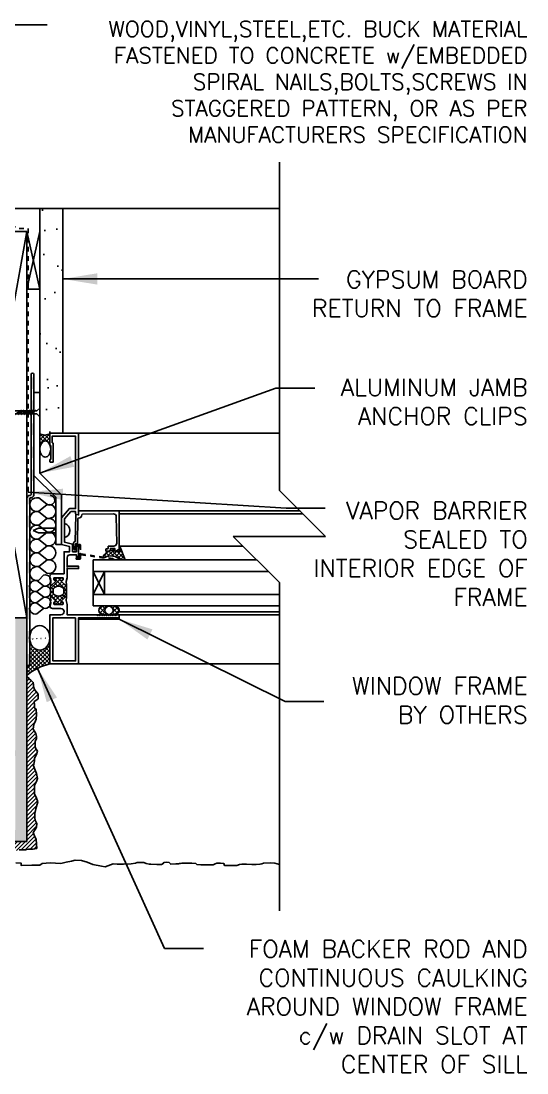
# Model space of a CAD drawing. Header units: inches. Extents: x 2881.8 to 2915.3, y 449.8 to 491.6.
# Drawn here: x 2902.64 to 2913.62, y 468.81 to 491.61 of the extents above; entities that cross this region are included whole.
import ezdxf

# ---------------------------------------------------------------- set-up
doc = ezdxf.new("R2010")
doc.units = ezdxf.units.IN
doc.header["$LTSCALE"] = 0.5
doc.header["$MEASUREMENT"] = 0
doc.linetypes.add('DASHED2', pattern=[0.375, 0.25, -0.125])
doc.linetypes.add('HIDDEN2', pattern=[0.1875, 0.125, -0.0625])
for name, color, linetype in [('HATCH', 12, 'CONTINUOUS'), ('LINE18', 9, 'CONTINUOUS'), ('line25', 2, 'CONTINUOUS'), ('LINE9', 9, 'CONTINUOUS'), ('TEXT', 4, 'CONTINUOUS')]:
    doc.layers.add(name, color=color, linetype=linetype)
doc.styles.add('DIM', font='romans.shx', dxfattribs={"width": 0.7})
doc.styles.get("Standard").update_dxf_attribs({"font": 'romans.shx'})
doc.dimstyles.new('ext_12', dxfattribs={"dimscale": 12, "dimtxt": 0.09375, "dimasz": 0.09375, "dimexe": 0.09375, "dimexo": 0.0625, "dimgap": 0.0625, "dimtad": 1, "dimdec": 1, "dimzin": 3, "dimdsep": 46, "dimlunit": 4, "dimtxsty": 'DIM', "dimcen": 0.09, "dimdle": 0.09375, "dimclrt": 4, "dimadec": 0, "dimazin": 0, "dimtfac": 1, "dimtdec": 1, "dimtmove": 2, "dimatfit": 3, "dimfxl": 0, "dimfrac": 2, "dimtolj": 1, "dimtzin": 0, "dimarcsym": 0})

msp = doc.modelspace()

# ---------------------------------------------------------------- hatches: boundary and pattern name
at = {"layer": 'HATCH'}
h = msp.add_hatch(dxfattribs=at)
h.set_pattern_fill('AR-SAND', color=256, scale=0.5)
h.set_pattern_definition([(37.50000000000001, (0, 0), (-0.03149667905480408, 0.9634118845065793), [0, -0.76, 0, -0.85, 0, -0.8125]), (7.499999999999999, (0, 0), (0.8848883526338636, 1.41107303261487), [0, -0.41, 0, -0.685, 0, -0.2625]), (327.5, (-0.615, 0), (1.557070930875748, 0.002829526768482471), [0, -0.25, 0, -0.9, 0, -1.175]), (317.5, (-0.615, 0), (1.503063302286147, 0.4388377824671247), [0, -0.125, 0, -0.59, 0, -0.675])])
h.paths.add_polyline_path([(2903.54934461019, 487.5533508715034), (2903.049344610186, 487.5533508715033), (2903.049344610193, 487.0533508715084), (2903.04934461024, 483.5637676779206), (2903.04934461024, 482.6783172211835, 0.3751925594085754), (2903.267946464553, 482.6783172211834), (2903.54934461019, 482.6783172211834)])
h.paths.add_polyline_path([(2890.393050655595, 487.5533508715013), (2890.393050655595, 487.0533508715065), (2903.049344610193, 487.0533508715084), (2903.049344610186, 487.5533508715034)])
h = msp.add_hatch(dxfattribs=at)
h.set_pattern_fill('AR-CONC', color=256, scale=0.5)
h.set_pattern_definition([(49.99999999999999, (216.4503216859275, -23.50714339594271), (3.586300913003767, -0.3137606749129755), [0.375, -4.125]), (355, (216.4503216859275, -23.50714339594271), (-0.693756668065, 3.760960668500059), [0.3, -3.3]), (100.45144446, (216.7491800909274, -23.53329011594269), (2.89254423363556, 3.447199954843147), [0.3187009599999997, -3.505710559999998]), (46.18420000000001, (216.4503216859275, -22.50714339594271), (5.336206653357862, -0.8275964039653827), [0.5625, -6.1875]), (96.63563549, (216.8950054109273, -22.57610993094272), (4.673309728371142, 4.870593003872752), [0.47805171, -5.258568799999999]), (351.1841639899999, (216.4503216859275, -22.50714339594271), (4.673309725273866, 4.870593001349951), [0.45, -4.950000005]), (21, (216.9503216859275, -22.75714339594271), (2.984535260592308, -2.013094453326694), [0.375, -4.125]), (326.0000000000001, (216.9503216859275, -22.75714339594271), (1.216576659607909, 3.625750225234265), [0.3, -3.3]), (71.45144474, (217.1990329559276, -22.92490126594271), (4.201111883649856, 1.612655764031769), [0.31870095, -3.50571056]), (37.50000000000001, (216.4503216859275, -23.50714339594271), (0.06079927658645334, 1.664469269156557), [0, -3.26, 0, -3.35, 0, -3.3125]), (7.499999999999999, (216.4503216859275, -23.50714339594271), (1.315347687210743, 1.972058559411801), [0, -1.91, 0, -3.185, 0, -1.2625]), (327.5, (215.3353216859277, -23.50714339594271), (2.669112180862045, -0.1127743586718988), [0, -1.25, 0, -3.9, 0, -5.175]), (317.5, (214.8353216859277, -23.50714339594271), (2.915930846711931, 0.5005249116615886), [0, -1.625, 0, -2.59, 0, -3.675])])
h.paths.add_polyline_path([(2891.143049125593, 484.6784536995219), (2898.393050655593, 484.6784536995219), (2898.393050655593, 484.6160032619131), (2898.518050415593, 484.6160032589954), (2898.518050415593, 484.3972036995131), (2898.470550520592, 484.3972036995131), (2898.424550612593, 484.3494537950131), (2898.470550520592, 484.3034538870131), (2898.518050415593, 484.3034538870131), (2898.540062948924, 484.1699286423724), (2898.627424899971, 484.0658052360714), (2898.627573836929, 478.7910680096721), (2898.549810138484, 478.7062153746936), (2898.518050415593, 478.553318109687), (2898.470550520592, 478.553318109687), (2898.424550612593, 478.505568205187), (2898.470550520592, 478.459568297187), (2898.518050415593, 478.459568297187), (2898.518050415593, 478.2407687377047), (2898.393050684825, 478.240768734787), (2898.393050655593, 478.1783508715046), (2891.143049125593, 478.1783508715046), (2891.143049125593, 478.2407687321563), (2891.018049375593, 478.240768734787), (2891.018049375593, 478.459568297187), (2891.064796027351, 478.459568297187), (2891.111542679109, 478.5047943647745), (2891.078453576792, 478.5514710113532), (2891.018049375593, 478.5533181096797), (2890.996036845197, 478.6868433514708), (2890.908674899971, 478.790966758883), (2890.908674899971, 484.0658052378171), (2890.959567815894, 484.1118159544119), (2890.996036845196, 484.1699286452258), (2891.01528897485, 484.2354556394235), (2891.018049375593, 484.3034538870131), (2891.066322977495, 484.3034603940829), (2891.098076125539, 484.3169269500672), (2891.111542443553, 484.3486660787428), (2891.099247984102, 484.3825149543239), (2891.066325348589, 484.3971971524956), (2891.018049375593, 484.3972036995131), (2891.018049375593, 484.6160032619131), (2891.143049125593, 484.6160032645438)])
h.paths.add_polyline_path([(2899.143049125592, 484.6784536995219), (2901.268094610211, 484.6783508715046), (2901.268094610211, 478.6783508715037), (2902.768094610211, 478.6783512381988), (2902.768094610212, 478.1783508715046), (2901.268094610212, 478.1783508715046), (2899.143049125592, 478.1783508715046), (2899.143049114823, 478.240768734787), (2899.018049375592, 478.240768734787), (2899.018049375592, 478.459568297187), (2899.066320250921, 478.4595747584717), (2899.098347573985, 478.473315089286), (2899.111549188593, 478.505568205187), (2899.098965271985, 478.5389309017368), (2899.066316677045, 478.5533117081711), (2899.018049375592, 478.553318109687), (2899.015288974849, 478.6213163572765), (2898.996036845195, 478.6868433514744), (2898.959567815894, 478.744956042288), (2898.908674899971, 478.7909667588831), (2898.908674899971, 484.065805237817), (2898.959567815894, 484.1118159544121), (2898.996036845195, 484.1699286452257), (2899.015288974849, 484.2354556394236), (2899.018049375592, 484.3034538870131), (2899.066320185165, 484.3034603471955), (2899.111549188593, 484.3503287932631), (2899.066322519423, 484.3971972001465), (2899.018049375592, 484.3972036995131), (2899.018049375592, 484.6160032619131), (2899.143049125592, 484.6160032645438)])
h.paths.add_polyline_path([(2890.627497502569, 481.4945185137154), (2889.393050655594, 481.4945185137154), (2890.393050655594, 480.4945185137153), (2890.393050684825, 478.240768734787), (2890.518050415593, 478.2407687377047), (2890.518050415593, 478.459568297187), (2890.470550520592, 478.459568297187), (2890.424550612593, 478.505568205187), (2890.470550520592, 478.553318109687), (2890.518050415593, 478.553318109687), (2890.549810138484, 478.7062153746936), (2890.627573836929, 478.7910680096721)])
h.paths.add_polyline_path([(2890.393050655593, 484.6160032619131), (2890.393050655595, 482.4945185137147), (2890.627475885875, 482.2600932834345), (2890.627424899971, 484.0658052360714), (2890.540062948924, 484.1699286423724), (2890.518050415593, 484.3034538870131), (2890.470550520592, 484.3034538870131), (2890.424550612593, 484.3494537950131), (2890.470550520592, 484.3972036995131), (2890.518050415593, 484.3972036995131), (2890.518050415593, 484.6160032589954)])
h = msp.add_hatch(color=7, dxfattribs=at)
h.dxf.hatch_style = 1
h.paths.add_polyline_path([(2902.830594610212, 477.8900433996824), (2902.768094610212, 477.8900433996824), (2902.768094610212, 477.6726264899789), (2902.768094610212, 477.670014850866, 1), (2902.830594610212, 477.6726264899681)])
h.paths.add_polyline_path([(2902.830594610212, 478.3900433996824), (2902.768094610212, 478.3900433996824), (2902.768094610212, 478.1400433996824), (2902.830594610212, 478.1400433996824)])
h.paths.add_polyline_path([(2902.830594610212, 478.8900433996824), (2902.768094610212, 478.8900433996824), (2902.768094610212, 478.6400433996824), (2902.830594610212, 478.6400433996824)])
h.paths.add_polyline_path([(2902.830594610212, 479.3900433996824), (2902.768094610212, 479.3900433996824), (2902.768094610212, 479.1400433996824), (2902.830594610212, 479.1400433996824)])
h.paths.add_polyline_path([(2902.830594610211, 479.8900433996824), (2902.768094610211, 479.8900433996824), (2902.768094610211, 479.6400433996824), (2902.830594610211, 479.6400433996824)])
h.paths.add_polyline_path([(2902.830594610211, 480.3900433996824), (2902.768094610211, 480.3900433996824), (2902.768094610211, 480.1400433996824), (2902.830594610211, 480.1400433996824)])
h.paths.add_polyline_path([(2902.830594610211, 480.8900433996824), (2902.768094610211, 480.8900433996824), (2902.768094610211, 480.6400433996824), (2902.830594610211, 480.6400433996824)])
h.paths.add_polyline_path([(2902.830594610211, 481.2588543329657, -0.4142135623756731), (2902.846219610211, 481.2744793329658, 0.4142135623746366), (2902.924344610212, 481.3526043329658), (2902.924344610212, 481.3900433996824), (2902.861844610212, 481.3900433996824), (2902.861844610212, 481.3526043329658, -0.4142135623755346), (2902.846219610212, 481.3369793329657, 0.4142135623745082), (2902.768094610211, 481.2588543329657), (2902.768094610211, 481.1400433996824), (2902.830594610211, 481.1400433996824)])
h.paths.add_polyline_path([(2902.92434461024, 481.8900433996824), (2902.861844610212, 481.8900433996824), (2902.861844610212, 481.6400433996824), (2902.92434461024, 481.6400433996824)])
h.paths.add_polyline_path([(2902.92434461024, 482.3900433996824), (2902.861844610212, 482.3900433996824), (2902.861844610212, 482.1400433996824), (2902.92434461024, 482.1400433996824)])
h.paths.add_polyline_path([(2902.92434461024, 482.8900433996824), (2902.861844610212, 482.8900433996824), (2902.861844610212, 482.6400433996824), (2902.92434461024, 482.6400433996824)])
h.paths.add_polyline_path([(2902.92434461024, 483.3900433996824), (2902.861844610212, 483.3900433996824), (2902.861844610212, 483.1400433996824), (2902.92434461024, 483.1400433996824)])
h.paths.add_polyline_path([(2902.924344610239, 483.8900433996824), (2902.861844610212, 483.8900433996824), (2902.861844610212, 483.6400433996824), (2902.924344610236, 483.6400433996824)])
h = msp.add_hatch(dxfattribs=at)
h.set_pattern_fill('ANSI37', color=256, scale=0.5, angle=90, style=0)
h.set_pattern_definition([(135, (0, 0), (-0.04419417382415922, -0.04419417382415922), []), (225, (0, 0), (0.04419417382415922, -0.04419417382415922), [])])
edge = h.paths.add_edge_path()
edge.add_arc((2903.158645537397, 482.8034725483298), 0.1661642217521128, 228.8685655293802, 311.1314344708668, ccw=False)
edge.add_line((2903.04934461024, 482.6783172211835), (2903.04934461024, 482.3345558320691))
edge.add_ellipse((2903.168040712604, 482.3345558320691), major_axis=(1.074093224865463e-17, 0.1754127354292336), ratio=0.6766675297186084, start_angle=-777.319396090199, end_angle=-629.9999999999999, ccw=False)
edge.add_line((2903.267946464554, 482.4292708886968), (2903.267946464554, 482.6783172211841))
edge = h.paths.add_edge_path()
edge.add_ellipse((2903.048601500595, 478.2418104637583), major_axis=(1.630721233958011e-17, 0.2663169879010638), ratio=0.8241799043534446, start_angle=816.671353963004, end_angle=989.9999999999754, ccw=False)
edge.add_line((2902.830594610212, 478.2108713089112), (2902.830594610212, 477.6726264899681))
edge.add_arc((2902.799344610212, 477.6713206704162), 0.03127727073610823, -177.60721764996947, 2.3927823500304726, ccw=False)
edge.add_line((2902.768094610212, 477.6700148508642), (2902.768094610212, 477.4226264899788))
edge.add_arc((2903.529417280574, 476.5505868226774), 1.15761193400676, 103.04656695159878, 131.1221540485096, ccw=False)
edge.add_line((2903.268094610211, 477.6783172211811), (2903.268094610212, 478.2418104637671))
h = msp.add_hatch(dxfattribs=at)
h.set_pattern_fill('ANSI37', color=256, scale=0.5, angle=90, style=0)
h.set_pattern_definition([(135, (3424.885549045918, -2241.709685688132), (-0.04419417382415922, -0.04419417382415922), []), (225, (3424.885549045918, -2241.709685688132), (0.04419417382415922, -0.04419417382415922), [])])
h.paths.add_polyline_path([(2904.42698136138, 478.9333870148333), (2904.673911567727, 478.9333870148333, -0.973119193628529), (2904.679087519994, 478.7434582766221), (2904.427034534167, 478.7433172360564, -1.000279793165599)])
h.paths.add_polyline_path([(2904.550446464554, 478.7508172211813, 1), (2904.550446464554, 478.9258870148336, 1)], flags=16)
h.paths.add_polyline_path([(2904.768413878701, 480.1042166854866), (2904.768413878701, 480.2291105547236, -0.3927408574796724), (2904.794135628645, 480.2096460038281), (2904.905113407393, 479.9333870148333), (2904.80054348274, 479.9333870148333, 0.3145636000813645), (2904.457265149931, 479.9872597667371), (2904.430752921129, 479.9912952582575), (2904.430752921129, 480.0177644654094, -0.1494430697769666), (2904.549816794617, 480.1202497799039), (2904.550413878701, 480.1202497799039, 0.1929134893777459), (2904.571131256638, 480.1285520783793, -0.08922647140676533), (2904.66518425049, 480.142850634137), (2904.668513443123, 480.1239698444845, 0.31529878887884), (2904.671109153764, 480.1213741338436)])
h.paths.add_polyline_path([(2903.389557729564, 479.4664747860923, 0.7725978076390988), (2903.374877408974, 479.4915176205098, -0.343148791993915), (2903.363501342355, 479.4961417756425), (2903.354166406982, 479.5123103579934, -0.1316524975867668), (2903.353094610212, 479.5163103579937), (2903.353094610212, 479.5351667644543, -0.414213562373095), (2903.361094610213, 479.5431667644542), (2903.550094610212, 479.5431667644542, -0.414213562373095), (2903.558094610213, 479.5351667644543), (2903.558094610213, 479.5163103579937, -0.1316524975867363), (2903.557022813443, 479.5123103579934), (2903.54768787807, 479.4961417756425, -0.3431487919940244), (2903.536311811451, 479.4915176205098, 0.7725978076389638), (2903.521631490861, 479.4664747860923), (2903.629034227013, 479.3590720499404), (2903.629034227013, 479.1525623924247), (2903.521631490861, 479.0451596562723, 0.7725978076393586), (2903.536311811451, 479.0201168218553, -0.3431487919941011), (2903.54768787807, 479.0154926667222), (2903.557022813443, 478.9993240843713, -0.1316524975865104), (2903.558094610213, 478.9953240843714), (2903.558094610213, 478.9764676779108, -0.414213562373095), (2903.550094610212, 478.968467677911), (2903.361094610213, 478.968467677911, -0.414213562373095), (2903.353094610212, 478.9764676779108), (2903.353094610212, 478.9953240843714, -0.1316524975865104), (2903.354166406982, 478.9993240843713), (2903.363501342355, 479.0154926667222, -0.343148791994153), (2903.374877408974, 479.0201168218553, 0.7725978076392856), (2903.389557729564, 479.0451596562723), (2903.282154993411, 479.1525623924247), (2903.282154993411, 479.3590720499404)])
h.paths.add_polyline_path([(2903.570594610213, 479.2834785323119), (2903.570594610213, 479.2283063663097, -0.3238484292968788), (2903.529356730419, 479.171315289417, -0.326501620107139), (2903.381832492164, 479.1713152896498, -0.3238484397582524), (2903.340594610213, 479.2283063672529), (2903.340594610213, 479.2834785323119, -0.3238484345287045), (2903.381832491085, 479.3404696095598, -0.3265016201076595), (2903.52935672934, 479.3404696095598, -0.3238484345260935)], flags=16)
h = msp.add_hatch(dxfattribs=at)
h.set_pattern_fill('AR-SAND', color=256, scale=0.05)
h.set_pattern_definition([(37.50000000000001, (216.4503216859275, -23.50714339594271), (-0.003149667905480408, 0.09634118845065794), [0, -0.07600000000000001, 0, -0.085, 0, -0.08125]), (7.499999999999999, (216.4503216859275, -23.50714339594271), (0.08848883526338636, 0.141107303261487), [0, -0.041, 0, -0.0685, 0, -0.02625]), (327.5, (216.3888216859277, -23.50714339594271), (0.1557070930875748, 0.0002829526768482471), [0, -0.025, 0, -0.09000000000000001, 0, -0.1175]), (317.5, (216.3888216859277, -23.50714339594271), (0.1503063302286147, 0.04388377824671247), [0, -0.0125, 0, -0.059, 0, -0.0675])])
h.paths.add_polyline_path([(2902.518094610212, 475.8033508715046), (2898.422365485621, 475.8033508715046), (2898.422365485621, 475.6783508715046), (2902.518094610212, 475.6783508715046)])
h.paths.add_polyline_path([(2902.76809461021, 473.8283455826671), (2902.518094610212, 473.8283455826671), (2902.518094610212, 478.6783512381988), (2902.768094610212, 478.6783512381987)])
h.paths.add_polyline_path([(2898.422365485621, 474.0783455826671), (2902.76809461021, 474.0783455826671), (2902.76809461021, 473.8283455826633), (2898.422365485621, 473.8283455826633)])
h.paths.add_polyline_path([(2898.172365485621, 475.5533508715047), (2898.422365485621, 475.5533508715047), (2898.422365485621, 473.8283455826667), (2898.172365485621, 473.8283455826667)])
h.paths.add_polyline_path([(2902.518094610211, 474.0783455826671), (2902.76809461021, 474.0783455826671), (2902.76809461021, 473.8283455826671), (2902.518094610211, 473.8283455826671)], flags=16)
h.paths.add_polyline_path([(2890.393050655591, 475.8033508715046), (2890.393050655591, 475.5533508715047), (2898.422365485621, 475.5533508715047), (2898.422365485621, 475.8033508715046)])
h = msp.add_hatch(dxfattribs=at)
h.set_pattern_fill('ANSI31', color=256, scale=0.5)
h.set_pattern_definition([(45, (0, 0), (-0.04419417382415922, 0.04419417382415922), [])])
h.paths.add_polyline_path([(2890.393050655591, 475.5533508715047), (2890.393050655591, 475.375982645109), (2890.461000736568, 475.3704749620767), (2890.493403775654, 475.3704749620767), (2890.561816707954, 475.3560791523028), (2890.608617839524, 475.3380696402812), (2890.756220280471, 475.3380696402812), (2890.788623319558, 475.3524654500535), (2890.882240244705, 475.3668760096326), (2891.055046678498, 475.3704749620767), (2891.188251026964, 475.3704749620767), (2891.278261097986, 475.3632770571904), (2891.447475339663, 475.4280729509749), (2891.526679510312, 475.4136771412026), (2891.713898698602, 475.377672866963), (2891.843510854947, 475.3308717353947), (2891.965909303053, 475.2912685087115), (2892.102720505643, 475.2840706038252), (2892.181924676298, 475.3092632709295), (2892.293531886042, 475.3308717353949), (2892.411385111465, 475.3562414001583), (2892.645405431317, 475.345444542828), (2892.818211865112, 475.3598403526022), (2892.868619850804, 475.3958446268418), (2893.041440946614, 475.3958446268418), (2893.271854412335, 475.399443579284), (2893.271854412335, 475.349043495272), (2893.383461622076, 475.3418455903858), (2893.505874732186, 475.3418455903858), (2893.581472048719, 475.3742361623764), (2893.660676219373, 475.3850477695115), (2893.797487421964, 475.3850477695115), (2893.858686646014, 475.3670382574884), (2893.930691770431, 475.3742361623769), (2894.110711912475, 475.3886467219538), (2894.229518168458, 475.349043495272), (2894.355523470683, 475.349043495272), (2894.488742481158, 475.3634393050463), (2894.546349513091, 475.403042531728), (2894.68448029646, 475.3957708778152), (2894.842888637771, 475.3813750680411), (2894.900495669706, 475.3381728889171), (2895.040899064411, 475.3021686146778), (2895.21011330609, 475.3129654720081), (2895.30012337711, 475.3381728889171), (2895.386526594006, 475.3525686986898), (2895.501740657877, 475.3561676511338), (2895.580944828533, 475.3561676511337), (2895.663741191304, 475.3741771631548), (2895.706950130757, 475.3921719253715), (2895.8185573405, 475.3885729729294), (2895.930164550244, 475.3561676511338), (2896.041771759988, 475.3489697462477), (2896.116049495741, 475.3309307346145), (2896.188054620156, 475.3849297710705), (2896.274457837053, 475.3921424257616), (2896.404069993403, 475.3741329137401), (2896.4904732103, 475.3417275919448), (2896.602095082052, 475.3309307346145), (2896.706503245556, 475.3777318661847), (2896.767702469605, 475.3957413782056), (2896.904513672196, 475.3921424257616), (2896.990916889092, 475.3741329137403), (2897.03051897442, 475.3237328297284), (2897.131320283798, 475.3237328297284), (2897.206932262338, 475.3309307346145), (2897.365340603651, 475.3165349248403), (2897.433753535951, 475.3561381515239), (2897.595754069379, 475.3561381515239), (2897.653361101314, 475.3885287235127), (2897.865784282445, 475.4029392830918), (2897.916177606128, 475.3885287235128), (2898.009794531275, 475.3849297710705), (2898.009794531275, 475.3165349248404), (2897.977391492187, 475.3057233177053), (2897.962993399707, 475.2913275079331), (2897.970192445949, 475.240927423923), (2897.980983684301, 475.186913637665), (2898.016993577515, 475.0897124220785), (2898.034998524121, 475.0717176598622), (2897.995396438792, 474.9745016944764), (2897.970192445947, 474.9348984677935), (2897.948580645217, 474.8520930619866), (2897.955779691457, 474.787282418395), (2897.942451925605, 474.6491504936736), (2897.942451925605, 474.5987504096681), (2897.949650971846, 474.5303408136336), (2897.960442210202, 474.4619312175944), (2897.99284524929, 474.4367238006867), (2898.003651149656, 474.3935216215625), (2898.010850195896, 474.3395225851049), (2897.99284524929, 474.2927214535363), (2897.971248110568, 474.2639150841839), (2897.967655918452, 474.2243118575009), (2897.98564620305, 474.1775107259331), (2897.974854964692, 474.1019032250135), (2897.949650971846, 474.0262957240919), (2897.942451925605, 473.9686977351917), (2897.964049064328, 473.8786796746953), (2897.98564620305, 473.8642838649205), (2897.974854964693, 473.7922753164429), (2897.928053833125, 473.7310783751013), (2897.942451925605, 473.6626687790659), (2897.974854964693, 473.6590698266239), (2898.057651327465, 473.669866683954), (2898.129656451881, 473.6302634572723), (2898.219666522903, 473.6230655523843), (2898.295278501444, 473.6518719217377), (2898.392487618704, 473.6554708741797), (2898.417676949543, 473.6554708741797), (2898.52569196717, 473.6014718377239), (2898.604896137827, 473.6302634572723), (2898.712896493444, 473.6482729692936), (2898.918120628335, 473.6266645048281), (2898.946916813298, 473.5906602305888), (2899.033320030194, 473.5906602305888), (2899.123330101216, 473.605070790168), (2899.184543987275, 473.6302634572723), (2899.216947026362, 473.6338624097144), (2899.303350243259, 473.6374613621585), (2899.378947559792, 473.6302634572721), (2899.564905815331, 473.6048495430906), (2899.644109985987, 473.6444527697743), (2899.777328996461, 473.6516506746603), (2899.824130128031, 473.615646400421), (2900.011349316314, 473.6228443053088), (2900.209359742955, 473.6516506746605), (2900.263359920765, 473.6516506746603), (2900.37137493839, 473.6192453528652), (2900.490181194375, 473.5976516382044), (2900.652196389793, 473.6120474479767), (2900.738599606711, 473.6192453528651), (2900.864604908934, 473.6408538173302), (2901.008615157767, 473.6444527697741), (2901.109416467144, 473.6120474479787), (2901.257033570099, 473.6084484955347), (2901.415441911412, 473.63005696), (2901.491053889952, 473.6624475319906), (2901.617059192178, 473.6696601866817), (2901.707069263197, 473.6552496271045), (2901.825875519183, 473.6552496271044), (2901.883482551115, 473.6372548648862), (2902.023885945823, 473.6444527697743), (2902.142692201806, 473.6876549488981), (2902.19977140143, 473.6479189739705), (2902.354572888617, 473.6083157472888), (2902.52739398442, 473.62632525931), (2902.602991300952, 473.6479189739703), (2902.743409357665, 473.6443200215282), (2902.76809461021, 473.6568153595371), (2902.80302699405, 473.6623295335495), (2902.903828303429, 473.6587305811055), (2902.983047136094, 473.6767253433238), (2902.972241235729, 473.8675435718458), (2902.932639150402, 473.9467500252114), (2902.907435157553, 474.0187585736892), (2902.947037242885, 474.0907671221731), (2902.979440281969, 474.1411672061791), (2902.986639328209, 474.2167747070988), (2902.950644097007, 474.2923822080183), (2902.943430388757, 474.3427822920291), (2902.939838196642, 474.4363845551697), (2902.95423628912, 474.4975962463119), (2902.961435335363, 474.5371994730016), (2903.004570964772, 474.6900369534002), (2902.975774779813, 474.7692434067594), (2902.936158032472, 474.8628456699008), (2902.932565840357, 474.9744574450662), (2902.936158032473, 475.0500649459813), (2902.979366971927, 475.1256724469021), (2902.997371918531, 475.1904683406873), (2902.979366971927, 475.2984811634048), (2902.950570786965, 475.3704897118824), (2902.914560893752, 475.4676909274611), (2902.936158032472, 475.5757037501776), (2902.936158032472, 475.6369154413249), (2902.979366971926, 475.7161218946909), (2902.997371918532, 475.7881156933624), (2902.957769833205, 475.8529263369516), (2902.950570786964, 475.9069253734064), (2902.950570786964, 475.9933444814653), (2902.975774779809, 476.0617393276934), (2902.979366971926, 476.1049415068187), (2902.964968879444, 476.1697521504094), (2902.943371740717, 476.2057564246475), (2902.903769655394, 476.2633544135478), (2902.91832902997, 476.3620011100272), (2902.943533022818, 476.4088022415944), (2902.968737015663, 476.4808107900714), (2902.979542916028, 476.581610958096), (2902.97232920778, 476.6932227332574), (2902.936333976576, 476.7220291026096), (2902.932727122452, 476.7796270915089), (2902.929134930336, 476.8588335448723), (2902.965130161539, 476.8804420093381), (2903.011945955117, 476.9236441884618), (2903.015538147233, 477.0244443564866), (2902.965130161509, 477.085656047649), (2902.936333976575, 477.1216603218722), (2902.91112998373, 477.1900551681023), (2902.91112998373, 477.2296583947839), (2902.907537791614, 477.2764595263515), (2902.875134752527, 477.3016669432607), (2902.853522951796, 477.3232754077264), (2902.828318958948, 477.348468074829), (2902.795915919863, 477.3808733966239), (2902.776151532219, 477.4054170723035), (2902.772632650146, 477.4118627371332), (2902.768094610211, 477.4226264899793), (2902.76809461021, 473.8283455826633), (2898.172365485621, 473.8283455826668), (2898.172365485621, 475.5533508715047)])
h.paths.add_polyline_path([(2881.825620143795, 475.3741476635452), (2881.824715646435, 475.3741476635453), (2881.818421097553, 475.3705487111005)])

# ---------------------------------------------------------------- linework, layer by layer
for p, q in [((2908.246104837458, 487.5533508716669), (2903.54934461019, 487.5533508715034)), ((2901.268094610211, 478.6783508715037), (2902.768094610212, 487.0533508715046)), ((2901.268094610212, 487.0533508715046), (2902.768094610211, 478.6783512381988)), ((2903.04934461019, 485.8033508715084), (2902.768094610212, 487.0533508715084)), ((2903.04934461019, 487.0533508715084), (2902.768094610212, 485.8033508715084)), ((2908.246104837458, 482.6783172211833), (2903.892946464557, 482.6783172211834)), ((2904.768413878701, 480.9923128458611), (2908.693402502237, 480.9923128458611)), ((2903.025976832369, 480.0788972881343), (2903.205706237575, 479.9415062263575)), ((2903.205706237574, 479.9415062263575), (2903.025976832369, 480.0788972881343)), ((2904.768413878701, 480.2292305420172), (2907.456484806081, 480.2292305420171)), ((2903.025976832369, 479.7917632126615), (2903.205621064971, 479.9296839171513)), ((2903.205621064971, 479.6425498416792), (2903.025891659764, 479.7799409034559)), ((2903.025891659764, 479.4928068279831), (2903.131909552193, 479.6043598160489)), ((2903.131909552193, 479.370955394282), (2902.985811817789, 479.4826373020364)), ((2903.282154993411, 479.383214185564), (2903.282154993411, 479.1284202568007)), ((2903.629034227013, 479.383214185564), (2903.629034227013, 479.1284202568007)), ((2903.13184031742, 479.127940900149), (2902.985742583016, 479.2396228079028)), ((2902.985811817789, 479.2492328802696), (2903.13184031742, 479.361345321916)), ((2903.131771082647, 478.8849264060161), (2902.985673348243, 478.9966083137698)), ((2902.985742583016, 479.0062183861365), (2903.131771082647, 479.118330827783)), ((2902.985673348243, 478.7632038920036), (2903.131701847874, 478.87531633365)), ((2908.246104837458, 478.7433172211815), (2903.892946464557, 478.7433172211811)), ((2908.246104837457, 478.8083172211813), (2904.764075510562, 478.8083172211812))]:
    msp.add_line(p, q, dxfattribs=at)
at = {"layer": 'HATCH', "color": 4, "linetype": 'DASHED2', "ltscale": 0.5}
for p, q in [((2892.004809657398, 487.1158508714996), (2902.799344610212, 487.1158508714996)), ((2902.799344610212, 487.1158508714996), (2902.799344610212, 481.3990020970634))]:
    msp.add_line(p, q, dxfattribs=at)
at = {"layer": 'HATCH'}
msp.add_lwpolyline([(2903.026317522786, 480.9875887513757, -1.331509838655778), (2903.026317522786, 481.2747228268485), (2903.206046927992, 481.1373317650718, 1.25386884222624), (2903.283091391278, 481.331477221474, -1.253868842176588), (2903.206046927991, 481.1373317650718), (2903.026317522786, 481.2747228268485, 1.331509838655574), (2903.026317522786, 480.9875887513757), (2903.205961755388, 481.1255094558655, -1.331509838655574), (2903.205961755388, 480.8383753803934), (2903.026232350181, 480.9757664421701, 1.331509838655574), (2903.026232350181, 480.6886323666973), (2903.205876582783, 480.8265530711872, -1.331509838655574), (2903.205876582783, 480.5394189957143), (2903.026147177577, 480.6768100574918, 1.331509838655574), (2903.026147177577, 480.3896759820189), (2903.205791410179, 480.5275966865088, -1.331509838655574), (2903.205791410179, 480.2404626110359), (2903.026062004973, 480.3778536728126, 1.331509838655574), (2903.026062004973, 480.0907195973405), (2903.205706237574, 480.2286403018304, -1.331509838655574), (2903.205706237574, 479.9415062263575)], format="xyb", dxfattribs=at)
at = {"layer": 'HATCH', "flags": 128}
for points in [[(2904.768084780626, 480.9282959237465), (2908.757419424352, 480.9282959237465)], [(2903.893094610214, 477.6783172211811), (2908.246104837458, 477.6783172211811)]]:
    msp.add_lwpolyline(points, dxfattribs=at)
at = {"layer": 'HATCH'}
for points in [[(2904.768413878701, 480.1042166854866), (2904.768413878701, 480.2292305420172), (2904.770795684899, 480.2292305420172, -0.3639702342662027), (2904.794135628645, 480.2096460038281), (2904.905113407393, 479.9333870148333), (2904.80054348274, 479.9333870148333, 0.3145636000813645), (2904.457265149931, 479.9872597667371), (2904.430752921129, 479.9912952582575), (2904.430752921129, 480.0177644654094, -0.2645518979873512), (2904.66518425049, 480.142850634137), (2904.668513443123, 480.1239698444845, 0.315298788878984), (2904.671109153764, 480.1213741338436)], [(2903.539521939702, 479.3360447725102, -0.2734560415951634), (2903.570594610213, 479.2834785323119), (2903.570594610213, 479.2283063663097, -0.2734560397667185), (2903.53952194006, 479.1757401263083), (2903.515859881221, 479.1627188377227, -0.2569805071132461), (2903.39532934168, 479.1627188377227), (2903.37166728108, 479.1757401268576, -0.2734560434246889), (2903.340594610213, 479.2283063672529), (2903.340594610213, 479.2834785323119, -0.2734560415960702), (2903.371667280722, 479.3360447725102), (2903.395329340442, 479.3490660613705, -0.2569805071137504), (2903.515859879984, 479.34906606137)], [(2904.679087519994, 478.7434582766221), (2904.42698136138, 478.7433172211811, -1), (2904.42698136138, 478.9333870148333), (2904.673911567727, 478.9333870148333, -0.973119193628672)]]:
    msp.add_lwpolyline(points, format="xyb", close=True, dxfattribs=at)
msp.add_lwpolyline([(2908.246104837457, 473.3258701494529), (2908.148456207574, 473.3595434555556), (2908.044048044071, 473.3667413604418), (2907.903644649366, 473.3595434555556), (2907.867634756153, 473.3451476457814), (2907.824440478708, 473.3343360386463), (2907.745221646045, 473.3307370862041), (2907.64802719079, 473.3307370862041), (2907.536419981047, 473.3379349910903), (2907.432011817545, 473.3379349910903), (2907.377996977727, 473.3271381337601), (2907.323996799917, 473.3091433715437), (2907.255598529627, 473.3055444190997), (2907.16918065072, 473.3091433715437), (2907.079185241707, 473.3091433715437), (2907.053981248861, 473.3091433715437), (2907.039583156379, 473.3523455506694), (2906.967578031964, 473.3595434555556), (2906.891966053424, 473.3595434555556), (2906.852363968096, 473.3415486933392), (2906.812761882768, 473.3235391813179), (2906.755154850834, 473.3199402288739), (2906.697547818899, 473.3199402288739), (2906.625542694484, 473.3199402288739), (2906.539139477588, 473.3235391813179), (2906.456328452806, 473.3271381337601), (2906.432165462574, 473.3487465982254), (2906.349354437792, 473.3595582053605), (2906.277349313376, 473.3595582053605), (2906.201751996846, 473.3595582053605), (2906.133339064546, 473.3595582053605), (2906.100936025458, 473.3523455506694), (2906.079338886736, 473.3487465982254), (2906.057741748014, 473.3451476457814), (2906.000134716081, 473.3451476457814), (2905.888527506336, 473.334350788453), (2905.856124467248, 473.3703550626907), (2905.805716481555, 473.3775529675769), (2905.74091040338, 473.3739540151348), (2905.7265123109, 473.3487465982254), (2905.686910225572, 473.330751836009), (2905.58970110831, 473.327152883565), (2905.456496759844, 473.3379497408952), (2905.424093720757, 473.3379497408952), (2905.355680788457, 473.3523455506694), (2905.308879656887, 473.3703550626907), (2905.161277215941, 473.3703550626907), (2905.128874176854, 473.3559592529184), (2905.035257251707, 473.3415486933392), (2904.862450817914, 473.3379497408952), (2904.729246469448, 473.3379497408952), (2904.639236398426, 473.3451476457814), (2904.470022156748, 473.2803517519971), (2904.390817986093, 473.2947475617695), (2904.20359879781, 473.330751836009), (2904.07398664146, 473.3775529675769), (2903.951588193359, 473.4171561942605), (2903.814776990769, 473.4243540991467), (2903.735572820114, 473.3991614320423), (2903.623965610369, 473.3775529675769), (2903.506112384947, 473.3521833028137), (2903.272092065095, 473.3629801601439), (2903.0992856313, 473.3485843503697), (2903.048877645607, 473.3125800761301), (2902.876056549804, 473.3125800761301), (2902.645643084076, 473.3089811236879), (2902.645643084076, 473.3593812076999), (2902.534035874333, 473.3665791125861)], dxfattribs=at)
msp.add_circle((2904.550446464554, 478.8383521180074), 0.087534896825959, dxfattribs=at)
for centre, radius, start, end in [((2902.984307740215, 479.9353302503979), 0.1494918310990201, 73.81508573612221, 286.1849142638717), ((2902.984307740215, 479.9353302503979), 0.1494918310989655, 73.81508573612221, 286.1849142638717), ((2903.247290157125, 479.7861168794152), 0.1494918310986926, 253.8150857360858, 106.1849142639081), ((2902.98422256761, 479.6363738657195), 0.1494918310989655, 73.81508573612221, 286.1849142638717), ((2903.165781360489, 479.4876576051655), 0.1215183336881267, 253.8150857361336, 106.1849142638664), ((2902.951940009492, 479.365935091153), 0.1215183336881267, 73.8150857361336, 286.1849142638664), ((2903.165712125716, 479.2446431110325), 0.1215183336881267, 253.8150857361336, 106.1849142638664), ((2902.951870774721, 479.1229205970197), 0.1215183336877131, 73.81508573624038, 286.1849142637597), ((2902.951801539948, 478.8799061028867), 0.1215183336877131, 73.81508573624038, 286.1849142637597), ((2903.165642890943, 479.0016286168995), 0.1215183336881267, 253.8150857361336, 106.1849142638664)]:
    msp.add_arc(centre, radius, start, end, dxfattribs=at)
at = {"layer": 'LINE18'}
for p, q in [((2904.206946464554, 479.9333870148333), (2907.752328333266, 479.9333870148329)), ((2904.206946464554, 478.9333870148333), (2904.206946464554, 479.9333870148333)), ((2908.246104837458, 478.9333870148333), (2904.206946464554, 478.9333870148333)), ((2904.767946464557, 478.7433172211811), (2904.767946464557, 478.6495672211811)), ((2904.767946464557, 478.6495672211811), (2903.892946464557, 478.6495672211811)), ((2903.892946464557, 478.6495672211811), (2903.892946464557, 477.693317221181))]:
    msp.add_line(p, q, dxfattribs=at)
for points in [[(2903.660415118289, 479.7443371624548), (2903.892946464555, 479.7443371624548), (2903.892946464555, 479.794337162455), (2903.660415118289, 479.794337162455), (2903.643094610211, 479.7843371624538), (2903.643094610212, 479.98035038577, -0.4142135623722979), (2903.705094610212, 480.0423503857699), (2903.842946464556, 480.0423503857699), (2903.842946464556, 479.98035038577), (2903.851101630733, 479.98035038577, 0.3255049610922494), (2903.879652889266, 480.0011403023721), (2903.892946464555, 480.0423503857699), (2903.892946464555, 480.2149412820812, 0.4142135623732336), (2903.877946464555, 480.2299412820815), (2903.857946464555, 480.2299412820815, 0.4142135623728175), (2903.842946464556, 480.2149412820812), (2903.842946464555, 480.10735038577), (2903.760484327883, 480.10735038577), (2903.760484327883, 480.271886045239), (2903.584737054665, 480.3189773851698), (2903.584737054665, 480.8189773851698), (2903.725484327883, 480.9800134882587), (2903.827946464554, 480.9800134882587), (2903.827946464554, 480.9278657383164, 0.3639702342661525), (2903.836209982778, 480.9180176607863), (2903.881209982779, 480.9100829466545, 0.4663076581548417), (2903.892946464556, 480.9199310241846), (2903.892946464557, 482.6783172211834), (2903.267946464554, 482.6783172211834), (2903.267946464554, 482.4233172211833, 0.414213562373043), (2903.277946464555, 482.413317221183), (2903.282946464554, 482.413317221183, -0.414213562372991), (2903.292946464554, 482.4033172211833), (2903.292946464554, 482.1183172211834, -0.4142135623731992), (2903.282946464555, 482.1083172211832), (2903.277946464555, 482.1083172211832, 0.4142135623731992), (2903.267946464554, 482.0983172211834), (2903.267946464554, 482.0633172211831, 0.4142135623730951), (2903.277946464555, 482.0533172211834), (2903.332946464554, 482.0533172211834, 0.4142135623730951), (2903.342946464554, 482.0633172211831), (2903.342946464554, 482.4583172211831, 0.4142135623730951), (2903.332946464554, 482.4683172211833), (2903.327946464554, 482.4683172211833, -0.4142135623730951), (2903.317946464555, 482.4783172211831), (2903.317946464555, 482.6133172211833), (2903.827946464554, 482.6133172211833), (2903.827946464554, 481.0450134882583), (2903.693771170249, 481.0450134882583), (2903.519737054665, 480.8413491576023), (2903.519737054665, 480.2691011309515), (2903.695484327883, 480.2220097910206), (2903.695484327883, 480.10735038577), (2903.578094610212, 480.10735038577), (2903.578094610212, 479.6333172211837), (2903.326094610212, 479.6333172211842, 0.4142135623740908), (2903.268094610212, 479.5753172211842), (2903.268094610211, 479.5525248409843, 0.06554346281804448), (2903.268946464554, 479.5460543648563), (2903.291664076854, 479.4612710815284), (2903.282229531896, 479.3844328789981, 0.7132930678969379), (2903.299226061224, 479.3761431177525), (2903.389557729564, 479.4664747860923, 0.7725978076385306), (2903.374877408974, 479.4915176205098, -0.3431487919936307), (2903.363501342355, 479.4961417756425), (2903.354166406982, 479.5123103579934, -0.1316524975860437), (2903.353094610212, 479.5163103579937), (2903.353094610212, 479.5351667644543, -0.4142135623731601), (2903.361094610213, 479.5431667644542), (2903.550094610212, 479.5431667644542, -0.4142135623731601), (2903.558094610213, 479.5351667644543), (2903.558094610213, 479.5163103579937, -0.1316524975860435), (2903.557022813443, 479.5123103579934), (2903.54768787807, 479.4961417756429, -0.3431487919941411), (2903.536311811451, 479.4915176205098, 0.7725978076394043), (2903.521631490861, 479.4664747860923), (2903.611963159201, 479.3761431177525, 0.713293067896942), (2903.628959688529, 479.3844328789981), (2903.619525143572, 479.4612710815284), (2903.642242755868, 479.5460543648463, 0.06554346281272118), (2903.643094610211, 479.5525248409734), (2903.643094610213, 479.754337162455)], [(2904.515413878701, 480.1702497799036, 0.414213562373043), (2904.530413878701, 480.1852497799039), (2904.530413878701, 480.2172497799036, -0.414213562373095), (2904.545413878701, 480.232249779904), (2904.655521919138, 480.232249779904, 0.4184033046059118), (2904.717515594715, 480.2951353240581), (2904.709270035282, 480.8723764857498, 0.4139326425428041), (2904.648476724925, 480.9315141815535), (2903.977743430105, 480.9225766409998, 0.4077932646411108), (2903.962943848402, 480.9077076560305, -0.4138755073975079), (2903.892422075177, 480.8383148100618, 0.4122343511257975), (2903.877311229721, 480.8235290265559), (2903.869926137259, 480.3054400789354, -0.3394542588633734), (2903.858603041585, 480.291111124541), (2903.82460357037, 480.2825184582292), (2903.823071486136, 480.1750376226858), (2903.828070978238, 480.1749663574881, -0.9999999999999848), (2903.82764338705, 480.14496940488), (2903.821509367535, 480.1450568421849, -0.3727193515204652), (2903.792188021686, 480.1711807152477), (2903.789579071421, 480.1912199362976), (2903.778421276487, 480.2769224206116, -0.3800361709519329), (2903.815751569451, 480.3318533864825), (2903.820314002214, 480.3330064474242), (2903.828415402397, 480.9013467785879, -0.4577045202689281), (2903.84580997796, 480.9159403699458), (2903.892946464556, 480.9083128458613), (2903.892946464556, 480.9923128458611), (2904.768413878701, 480.9923128458611), (2904.768413878701, 480.1721809592453, -0.267949192431115), (2904.760913878701, 480.1591905781887), (2904.696913878701, 480.1222401609605, -0.577350269189628), (2904.674413878701, 480.1352305420172), (2904.674413878701, 480.1822497799038), (2904.580413878702, 480.1822497799038), (2904.580413878702, 480.1502497799036, -0.4142135623730948), (2904.550413878701, 480.1202497799039), (2904.496413878701, 480.1202497799039, -0.4142135623731296), (2904.481413878701, 480.1352497799037), (2904.481413878701, 480.1552497799037, -0.414213562373043), (2904.496413878701, 480.1702497799036)], [(2903.353094610212, 478.9764676779108, 0.4142135623731601), (2903.361094610213, 478.968467677911), (2903.550094610212, 478.968467677911, 0.4142135623731601), (2903.558094610213, 478.9764676779108), (2903.558094610213, 478.9953240843714, 0.1316524975860434), (2903.557022813443, 478.9993240843713), (2903.54768787807, 479.0154926667222, 0.3431487919942176), (2903.536311811451, 479.0201168218553, -0.7725978076396093), (2903.521631490861, 479.0451596562723), (2903.611963159201, 479.1354913246126, -0.7132930678969659), (2903.628959688529, 479.1272015633666), (2903.619525143572, 479.0503633608367), (2903.642242755869, 478.9655800775157, -0.06554346281523721), (2903.643094610212, 478.9591096013881), (2903.643094610212, 478.7433172211811), (2904.278094610212, 478.7433172211811), (2904.298094610212, 478.7233172211812), (2904.318094610212, 478.7433172211811), (2904.338094610212, 478.7233172211812), (2904.358094610212, 478.7433172211811), (2904.378094610212, 478.7233172211812), (2904.398094610212, 478.7433172211811), (2904.418094610211, 478.7233172211812), (2904.438094610212, 478.7433172211811), (2904.458094610211, 478.7233172211812), (2904.478094610212, 478.7433172211811), (2904.498094610211, 478.7233172211812), (2904.518094610212, 478.7433172211811), (2904.538094610211, 478.7233172211812), (2904.558094610212, 478.7433172211811), (2904.578094610212, 478.7233172211812), (2904.598094610212, 478.7433172211811), (2904.618094610212, 478.7233172211812), (2904.638094610212, 478.7433172211811), (2904.658094610212, 478.7233172211812), (2904.678094610212, 478.7433172211811), (2904.698094610212, 478.7233172211812), (2904.718094610212, 478.7433172211811), (2904.768094610212, 478.7433172211811), (2904.768094610212, 478.6783172211811), (2903.893094610214, 478.6783172211811), (2903.893094610214, 477.6783172211811), (2903.268094610211, 477.6783172211811), (2903.268094610212, 478.7433172211811), (2903.509742755869, 478.7433172211811, 1.000000000003211), (2903.509742755869, 478.8783172211818), (2903.326094610212, 478.8783172211814, -0.4142135623740909), (2903.268094610212, 478.9363172211814), (2903.268094610212, 478.9591096013822, -0.06554346281528432), (2903.268946464555, 478.9655800775097), (2903.291664076854, 479.0503633608367), (2903.282229531896, 479.1272015633666, -0.7132930678969658), (2903.299226061224, 479.1354913246126), (2903.389557729564, 479.0451596562723, -0.7725978076383387), (2903.374877408974, 479.0201168218553, 0.3431487919937011), (2903.363501342355, 479.0154926667222), (2903.354166406982, 478.9993240843713, 0.1316524975860435), (2903.353094610212, 478.9953240843714)]]:
    msp.add_lwpolyline(points, format="xyb", close=True, dxfattribs=at)
at = {"layer": 'LINE18', "linetype": 'HIDDEN2'}
msp.add_lwpolyline([(2903.907946464556, 479.9776412820796), (2903.907946464556, 480.2326412820797, 0.4142135623730951), (2903.902946464555, 480.2376412820798), (2903.847946464555, 480.2376412820798, -0.9999999999999287), (2903.847946464555, 480.2626412820794), (2903.920446464555, 480.2626412820794, -0.4142135623730951), (2903.932946464555, 480.2501412820796), (2903.932946464555, 480.0778089218437, 0.3706321426687706), (2903.943565474045, 480.0654512572303), (2904.646147171121, 479.9585095699634, -0.9950963693897203), (2904.643398633744, 479.9407208737414), (2903.947190575671, 480.0388216323166, 0.4558347385663112), (2903.932946464555, 480.0264439073069), (2903.932946464555, 479.9601412820796, -0.4142135623730951), (2903.920446464555, 479.9476412820798), (2903.847946464555, 479.9476412820798, -1), (2903.847946464555, 479.9726412820795), (2903.902946464555, 479.9726412820795, 0.4142135623730951)], format="xyb", close=True, dxfattribs=at)
at = {"layer": 'LINE18'}
for points in [[(2904.206946464554, 479.1833870148333), (2904.456946464554, 479.1833870148333), (2904.456946464554, 479.6833870148333), (2904.206946464554, 479.6833870148333)], [(2903.828094610213, 478.6783172211811), (2903.333094610211, 478.6783172211811), (2903.333094610211, 477.7433172211811), (2903.828094610213, 477.7433172211811)]]:
    msp.add_lwpolyline(points, close=True, dxfattribs=at)
at = {"layer": 'line25', "color": 12}
for p, q in [((2908.002328333265, 479.6833870148337), (2904.206946464554, 479.6833870148333)), ((2904.456946464554, 479.1833870148333), (2904.206946464554, 479.6833870148333)), ((2904.456946464554, 479.6833870148333), (2904.206946464554, 479.1833870148333)), ((2904.206946464554, 479.1833870148333), (2908.246104837458, 479.1833870148337))]:
    msp.add_line(p, q, dxfattribs=at)
for centre, radius, start, end in [((2903.158645537397, 482.8034725483299), 0.1661642217522626, 228.8685655294061, 311.1314344706842), ((2903.529417280574, 476.5505868226776), 1.157611934006588, 103.0465669516008, 131.1221540485114)]:
    msp.add_arc(centre, radius, start, end, dxfattribs=at)
msp.add_ellipse((2903.168040712604, 482.3345558320691), major_axis=(1.074093224865462e-17, 0.1754127354292335), ratio=0.6766675297186084, start_param=-14.13716694115407, end_param=-7.853981633974483, dxfattribs=at)
at = {"layer": 'line25', "color": 12, "extrusion": (0, 0, -1)}
msp.add_ellipse((2903.048601500595, 478.2418104637583), major_axis=(1.630721233958011e-17, 0.2663169879010638), ratio=0.8241799043534446, start_param=-10.99557428756428, end_param=-4.71238898038469, dxfattribs=at)
at = {"layer": 'LINE9'}
for p, q in [((2908.246104837458, 488.5533508718298), (2908.246104837457, 481.4396105106413)), ((2890.393050655595, 487.5533508715014), (2903.54934461019, 487.5533508715034)), ((2903.04934461024, 483.5637676779206), (2903.049344610186, 487.5533508718253)), ((2903.54934461019, 487.5533508715034), (2903.54934461019, 482.6783172211834)), ((2902.768094610212, 487.0533508715046), (2901.268094610212, 487.0533508715046)), ((2902.768094610212, 487.0533508715046), (2902.768094610211, 478.6783512381988)), ((2903.04934461019, 487.0533508715084), (2903.04934461019, 485.8033508715084)), ((2903.04934461019, 485.8033508715084), (2902.768094610212, 485.8033508715084)), ((2901.790730366257, 483.1619514393507), (2902.98684461024, 483.1619514393507)), ((2901.790730366257, 483.0994514393507), (2902.98684461024, 483.0994514393507)), ((2902.518415553651, 483.0838264393507), (2902.652304429284, 483.1775764393507)), ((2902.580915553651, 483.0838264393507), (2902.714804429284, 483.1775764393507)), ((2902.643415553651, 483.0838264393507), (2902.777304429284, 483.1775764393507)), ((2902.705915553651, 483.0838264393507), (2902.839804429284, 483.1775764393507)), ((2902.768415553651, 483.0838264393507), (2902.902304429284, 483.1775764393507)), ((2902.830915553651, 483.0838264393507), (2902.964804429284, 483.1775764393507)), ((2902.98684461024, 483.1619514393507), (2903.04934461024, 483.2244514393507)), ((2902.98684461024, 483.0994514393507), (2903.04934461024, 483.0369514393506)), ((2903.04934461024, 483.2244514393507), (2903.04934461024, 483.0369514393506)), ((2909.246104837457, 480.4396105106413), (2908.246104837457, 481.4396105106413)), ((2902.907237054665, 480.5689773851698), (2903.019265220649, 480.6197273851697)), ((2903.019265221123, 480.51822738517), (2902.907237054665, 480.5689773851698)), ((2903.019265220649, 480.6197273851697), (2903.394737054665, 480.6197273851697)), ((2903.394737054665, 480.51822738517), (2903.019265221123, 480.51822738517)), ((2903.584737054665, 480.7234773851699), (2903.584737054665, 480.4144773851697)), ((2907.246104837457, 480.4396105106413), (2909.246104837457, 480.4396105106413)), ((2907.246104837457, 480.4396105106413), (2908.246104837457, 479.4396105106413)), ((2908.246104837457, 479.4396105106413), (2908.246104837457, 472.3258701494529)), ((2901.268094610211, 478.6783508715037), (2902.768094610211, 478.6783512381988)), ((2902.76809461021, 473.8283455826671), (2902.768094610212, 478.6783512993147)), ((2898.172365485621, 473.8283455826669), (2902.76809461021, 473.8283455826633))]:
    msp.add_line(p, q, dxfattribs=at)
at = {"layer": 'LINE9', "ltscale": 0.5}
for p, q in [((2902.861844610212, 483.9564901622192), (2902.861844610212, 481.3526043329658)), ((2902.861844610212, 481.3990020970634), (2902.861844610212, 483.9564901622192)), ((2902.92434461024, 483.9564901622187), (2902.924344610212, 481.3526043329658)), ((2902.768094610211, 481.3369793329657), (2902.768094610212, 477.6726264899789)), ((2902.830594610211, 481.2588543329657), (2902.830594610212, 477.6726264899789))]:
    msp.add_line(p, q, dxfattribs=at)
at = {"layer": 'LINE9'}
for points in [[(2903.04934461024, 483.5637676779206), (2902.92434461024, 483.5637676779206), (2902.92434461024, 481.7599649067313), (2903.394737054665, 481.2895724623061), (2903.394737054665, 480.2691011309515), (2903.519737054665, 480.2691011309515), (2903.519737054665, 481.3413491576023), (2903.04934461024, 481.811741602028), (2903.04934461024, 483.5637676779206)], [(2902.602991300952, 473.6479189739704), (2902.743409357666, 473.6443200215282), (2902.76809461021, 473.6568153595371), (2902.803026994051, 473.6623295335496), (2902.903828303429, 473.6587305811055), (2902.983047136094, 473.6767253433238), (2902.972241235729, 473.8675435718462), (2902.932639150401, 473.9467500252114), (2902.907435157554, 474.0187585736887), (2902.947037242881, 474.0907671221659), (2902.979440281969, 474.1411672061778), (2902.986639328209, 474.2167747070991), (2902.950644097006, 474.2923822080185), (2902.943430388756, 474.3427822920304), (2902.939838196641, 474.4363845551681), (2902.954236289122, 474.4975962463151), (2902.961435335364, 474.5371994729987), (2903.004570964772, 474.6900369534007), (2902.975774779809, 474.7692434067641), (2902.936158032472, 474.8628456699018), (2902.932565840357, 474.9744574450608), (2902.936158032472, 475.050064945982), (2902.979366971927, 475.1256724469033), (2902.997371918532, 475.1904683406876), (2902.979366971927, 475.2984811634043), (2902.950570786964, 475.3704897118816), (2902.914560893752, 475.4676909274614), (2902.936158032472, 475.5757037501782), (2902.936158032472, 475.6369154413252), (2902.979366971927, 475.7161218946905), (2902.997371918532, 475.7881156933628), (2902.957769833204, 475.8529263369521), (2902.950570786964, 475.906925373408), (2902.950570786964, 475.9933444814644), (2902.975774779809, 476.0617393276927), (2902.979366971927, 476.1049415068184), (2902.964968879444, 476.1697521504095), (2902.943371740722, 476.2057564246472), (2902.903769655394, 476.2633544135471), (2902.918329029971, 476.3620011100276), (2902.943533022818, 476.4088022415955), (2902.968737015663, 476.4808107900728), (2902.979542916029, 476.5816109580966), (2902.972329207781, 476.6932227332574), (2902.936333976576, 476.7220291026089), (2902.932727122451, 476.7796270915071), (2902.929134930336, 476.8588335448723), (2902.965130161539, 476.8804420093376), (2903.011945955116, 476.9236441884615), (2903.015538147233, 477.0244443564872), (2902.965130161539, 477.0856560476342), (2902.936333976576, 477.121660321872), (2902.91112998373, 477.1900551681021), (2902.91112998373, 477.2296583947838), (2902.907537791613, 477.2764595263517), (2902.875134752526, 477.3016669432611), (2902.853522951796, 477.3232754077264), (2902.828318958948, 477.348468074829), (2902.795915919861, 477.3808733966245), (2902.776151532219, 477.405417072304), (2902.772632650146, 477.411862737131), (2902.768094610212, 477.4226264899789)]]:
    msp.add_lwpolyline(points, dxfattribs=at)
at = {"layer": 'LINE9', "ltscale": 0.5}
for centre, radius, start, end in [((2902.893094610226, 483.9488624945285), 0.03216743407984256, 13.7168530438398, 166.2831469557667), ((2902.846219610211, 481.2588543329657), 0.078125, 90.00000000003473, 180.0000000000072), ((2902.846219610211, 481.2588543329657), 0.015625, 90.00000000003473, 180.0000000000072), ((2902.846219610212, 481.3526043329658), 0.015625, 269.9999999999653, 0), ((2902.846219610212, 481.3526043329658), 0.078125, 269.9999999999653, 0), ((2902.799344610212, 477.6713206704186), 0.03127727073617388, 177.6072176288149, 2.39278236542824)]:
    msp.add_arc(centre, radius, start, end, dxfattribs=at)
at = {"layer": 'LINE9'}
msp.add_arc((2903.545277679665, 480.5689773851698), 0.1594593749999832, 284.3270949316607, 75.6729050683394, dxfattribs=at)

# ---------------------------------------------------------------- texts
at = {"layer": 'TEXT'}
for s, insert, char_height, width, attachment_point in [('{\\H0.9167x;WOOD,VINYL,STEEL,ETC. BUCK MATERIAL FASTENED TO CONCRETE w/EMBEDDED SPIRAL NAILS,BOLTS,SCREWS IN STAGGERED PATTERN, OR AS PER MANUFACTURERS SPECIFICATION}', (2913.630207164172, 490.2963027550149), 0.375, 10.73676153748738, 6), ('GYPSUM BOARD RETURN TO FRAME', (2913.630207164172, 486.200036499265), 0.375, 5.518937217856092, 3), ('ALUMINUM JAMB ANCHOR CLIPS', (2913.630207164172, 483.8609683841502), 0.375, 4.597189194747443, 3), ('VAPOR BARRIER SEALED TO INTERIOR EDGE OF FRAME', (2913.630207164172, 481.1892734372582), 0.375, 5.381265662903388, 3), (' {\\H0.52083x;WINDOW FRAME BY OTHERS}', (2913.630207164172, 477.388438155349), 0.72, 4.955387761494876, 3), ('{\\H0.52083x;FOAM BACKER ROD AND CONTINUOUS CAULKING AROUND WINDOW FRAME c/w DRAIN SLOT AT CENTER OF SILL} ', (2913.630207164172, 471.6846771738698), 0.72, 7.070157079834644, 3)]:
    msp.add_mtext(s, dxfattribs=dict(at, insert=insert, char_height=char_height, width=width, attachment_point=attachment_point))

# ---------------------------------------------------------------- leaders
for points in [[(2902.018094610212, 487.0533508715044), (2902.363770902794, 491.5320808778075), (2903.207155352505, 491.5320808778075)], [(2903.54934461019, 486.0231208776688), (2908.254644573127, 486.0231208776688), (2909.098029022838, 486.0231208776688)], [(2903.04934461024, 481.8117416020277), (2908.171135974738, 483.6539752249972), (2909.014520424449, 483.6539752249972)], [(2902.799344610212, 481.3990020970631), (2908.39442113636, 481.0534724395682), (2909.237805586071, 481.0534724395682)], [(2904.767946464557, 478.6495672211809), (2908.368020266758, 476.8616853544226), (2909.211404716469, 476.8616853544226)], [(2903.002354370921, 477.5812516949916), (2905.754910450543, 471.5107138337332), (2906.598294900254, 471.5107138337332)]]:
    msp.add_leader(points, dimstyle='ext_12', override={"dimasz": 0.0625, "dimgap": 0.0625, "dimtad": 0}, dxfattribs=at)

doc.saveas('drawing.dxf')
